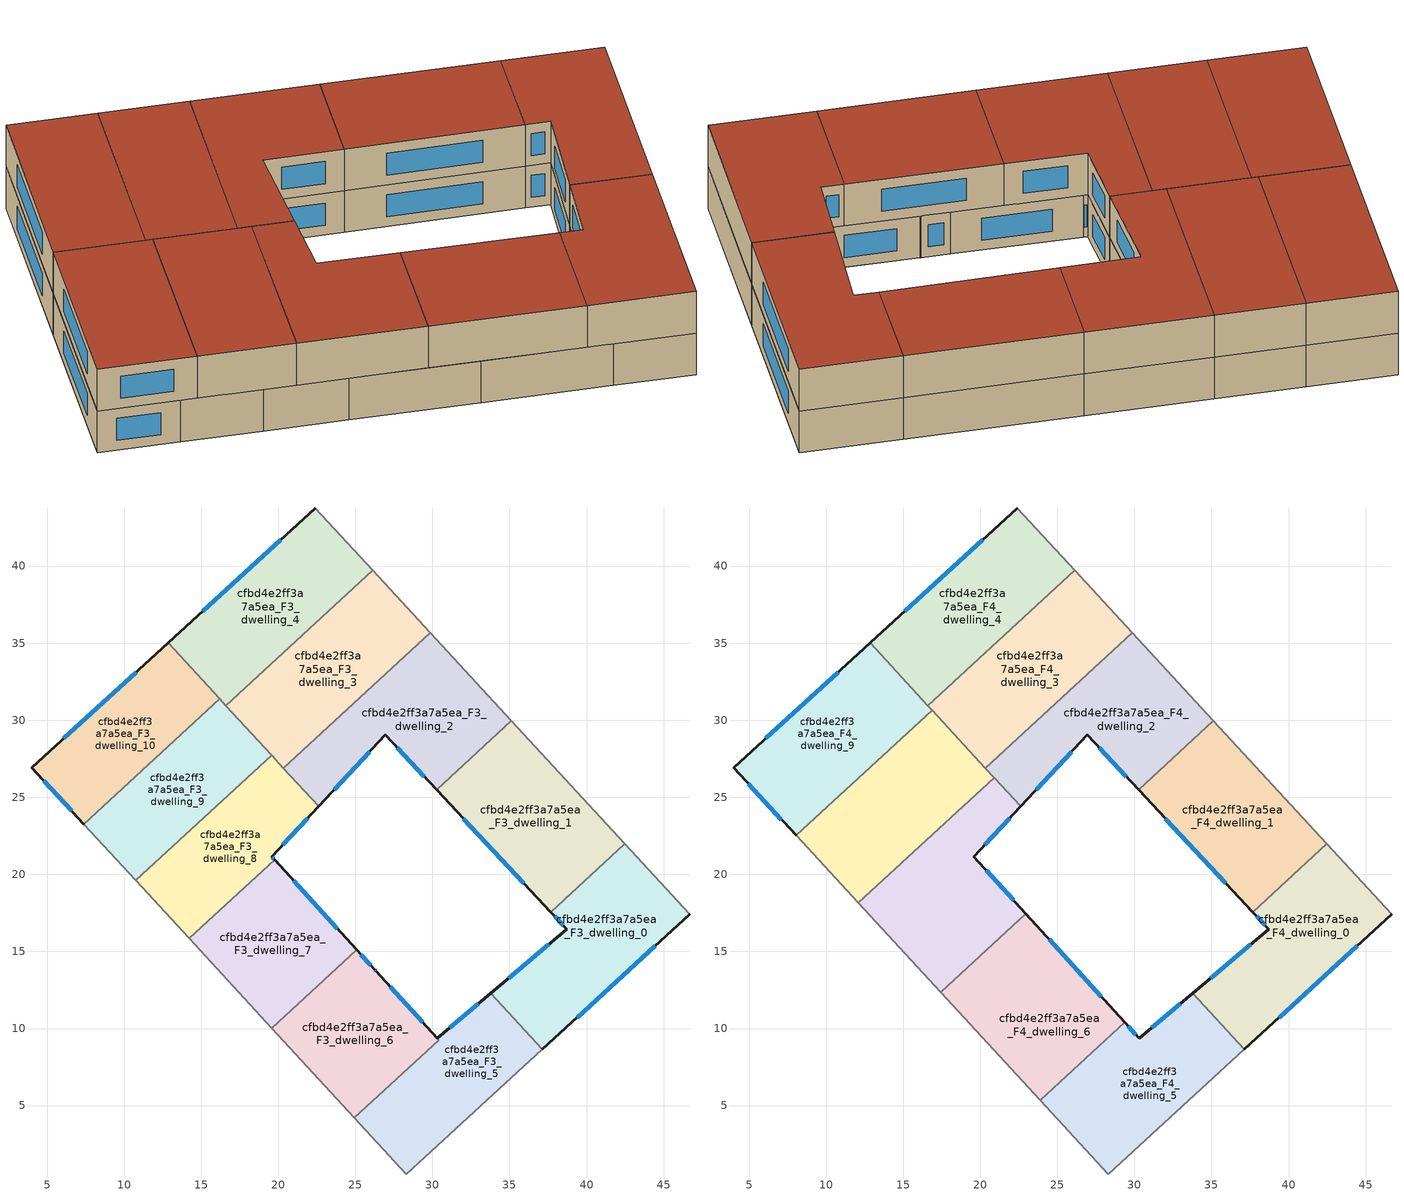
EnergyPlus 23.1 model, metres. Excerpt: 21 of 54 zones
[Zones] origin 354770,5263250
cfbd4e2ff3a7a5ea_F3_dwelling_0
 floor to cfbd4e2ff3a7a5ea_F2_dwelling_0 (EU_floor_Construction): 42.49,21.98 46.7,17.41 37.14,8.66 33.79,12.29 38.72,16.44 37.68,17.55 z9
 wall outside (EU_wall_Construction): 37.68,17.55 38.72,16.44 33.79,12.29 / 37.14,8.66 46.7,17.41 z9:12
 wall to cfbd4e2ff3a7a5ea_F3_dwelling_1 (EU_wall_Construction): 42.49,21.98 37.68,17.55 z9:12
 wall adiabatic (EU_wall_Construction): 46.7,17.41 42.49,21.98 z9:12
 wall to cfbd4e2ff3a7a5ea_F3_dwelling_5 (EU_wall_Construction): 33.79,12.29 37.14,8.66 z9:12
 window (EU_Window_Construction): 37.56,15.47 34.95,13.27 / 37.92,17.29 38.47,16.7 / 39.38,10.71 44.45,15.35 z9.7:11.3
cfbd4e2ff3a7a5ea_F3_dwelling_1
 floor to cfbd4e2ff3a7a5ea_F2_dwelling_1 (EU_floor_Construction): 35.13,29.96 42.49,21.98 37.68,17.55 30.27,25.48 z9
 wall outside (EU_wall_Construction): 30.27,25.48 37.68,17.55 z9:12
 wall to cfbd4e2ff3a7a5ea_F3_dwelling_2 (EU_wall_Construction): 35.13,29.96 30.27,25.48 z9:12
 wall adiabatic (EU_wall_Construction): 42.49,21.98 35.13,29.96 z9:12
 window (EU_Window_Construction): 32.01,23.62 35.94,19.41 z9.7:11.3
cfbd4e2ff3a7a5ea_F3_dwelling_10
 floor to cfbd4e2ff3a7a5ea_F2_dwelling_10 (EU_floor_Construction): 12.85,35.02 16.2,31.38 7.38,23.26 4.01,26.92 z9
 wall outside (EU_wall_Construction): 12.85,35.02 4.01,26.92 7.38,23.26 z9:12
 wall to cfbd4e2ff3a7a5ea_F3_dwelling_9 (EU_wall_Construction): 7.38,23.26 16.2,31.38 z9:12
 wall to cfbd4e2ff3a7a5ea_F3_dwelling_4 (EU_wall_Construction): 16.2,31.38 12.85,35.02 z9:12
 window (EU_Window_Construction): 4.8,26.06 6.59,24.12 / 10.78,33.11 6.08,28.82 z9.7:11.3
cfbd4e2ff3a7a5ea_F3_dwelling_2
 floor to cfbd4e2ff3a7a5ea_F2_dwelling_2 (EU_floor_Construction): 29.86,35.68 35.13,29.96 30.27,25.48 26.94,29.04 22.62,24.41 20.33,26.9 z9
 wall outside (EU_wall_Construction): 22.62,24.41 26.94,29.04 30.27,25.48 z9:12
 wall to cfbd4e2ff3a7a5ea_F3_dwelling_3 (EU_wall_Construction): 29.86,35.68 20.33,26.9 z9:12
 wall adiabatic (EU_wall_Construction): 35.13,29.96 29.86,35.68 z9:12
 wall to cfbd4e2ff3a7a5ea_F3_dwelling_8 (EU_wall_Construction): 20.33,26.9 22.62,24.41 z9:12
 window (EU_Window_Construction): 23.64,25.5 25.93,27.95 / 27.72,28.21 29.49,26.32 z9.7:11.3
cfbd4e2ff3a7a5ea_F3_dwelling_3
 floor to cfbd4e2ff3a7a5ea_F2_dwelling_3 (EU_floor_Construction): 26.13,39.73 29.86,35.68 20.33,26.9 16.6,30.95 z9
 wall to cfbd4e2ff3a7a5ea_F3_dwelling_4 (EU_wall_Construction): 26.13,39.73 16.6,30.95 z9:12
 wall adiabatic (EU_wall_Construction): 29.86,35.68 26.13,39.73 z9:12
 wall to cfbd4e2ff3a7a5ea_F3_dwelling_9 (EU_wall_Construction): 16.6,30.95 19.56,27.73 z9:12
 wall to cfbd4e2ff3a7a5ea_F3_dwelling_8 (EU_wall_Construction): 19.56,27.73 20.33,26.9 z9:12
cfbd4e2ff3a7a5ea_F3_dwelling_4
 floor to cfbd4e2ff3a7a5ea_F2_dwelling_4 (EU_floor_Construction): 22.41,43.76 26.13,39.73 16.6,30.95 12.85,35.02 z9
 wall outside (EU_wall_Construction): 22.41,43.76 12.85,35.02 z9:12
 wall adiabatic (EU_wall_Construction): 26.13,39.73 22.41,43.76 z9:12
 wall to cfbd4e2ff3a7a5ea_F3_dwelling_9 (EU_wall_Construction): 16.2,31.38 16.6,30.95 z9:12
 window (EU_Window_Construction): 20.17,41.71 15.1,37.07 z9.7:11.3
cfbd4e2ff3a7a5ea_F3_dwelling_5
 floor to cfbd4e2ff3a7a5ea_F2_dwelling_5 (EU_floor_Construction): 33.79,12.29 37.14,8.66 28.29,0.56 24.94,4.2 30.41,9.24 25.09,15.1 26.27,13.8 26.33,13.74 30.31,9.36 z9
 wall outside (EU_wall_Construction): 33.79,12.29 30.31,9.36 26.33,13.74 26.27,13.8 25.09,15.1 z9:12
 wall adiabatic (EU_wall_Construction): 24.94,4.2 28.29,0.56 37.14,8.66 z9:12
 wall to cfbd4e2ff3a7a5ea_F3_dwelling_6 (EU_wall_Construction): 25.08,15.1 30.41,9.24 24.94,4.2 z9:12
 window (EU_Window_Construction): 26,14.11 25.37,14.8 / 26.32,13.75 26.29,13.78 / 29.38,10.39 27.26,12.71 / 32.97,11.61 31.13,10.05 z9.7:11.3
cfbd4e2ff3a7a5ea_F3_dwelling_6
 floor to cfbd4e2ff3a7a5ea_F2_dwelling_6 (EU_floor_Construction): 25.08,15.1 30.42,9.24 24.94,4.2 19.57,10.02 z9
 wall adiabatic (EU_wall_Construction): 19.57,10.02 24.94,4.2 z9:12
 wall to cfbd4e2ff3a7a5ea_F3_dwelling_7 (EU_wall_Construction): 25.08,15.1 19.57,10.02 z9:12
cfbd4e2ff3a7a5ea_F3_dwelling_7
 floor to cfbd4e2ff3a7a5ea_F2_dwelling_7 (EU_floor_Construction): 19.76,20.95 25.09,15.1 19.57,10.02 14.21,15.84 z9
 wall outside (EU_wall_Construction): 25.09,15.1 19.76,20.95 z9:12
 wall to cfbd4e2ff3a7a5ea_F3_dwelling_8 (EU_wall_Construction): 19.76,20.95 14.21,15.84 z9:12
 wall adiabatic (EU_wall_Construction): 14.21,15.84 19.57,10.02 z9:12
 window (EU_Window_Construction): 23.84,16.48 21.01,19.58 z9.7:11.3
cfbd4e2ff3a7a5ea_F3_dwelling_8
 floor to cfbd4e2ff3a7a5ea_F2_dwelling_8 (EU_floor_Construction): 19.56,27.74 22.62,24.41 19.58,21.15 19.76,20.95 14.21,15.84 10.74,19.61 z9
 wall outside (EU_wall_Construction): 19.76,20.95 19.58,21.15 22.62,24.41 z9:12
 wall adiabatic (EU_wall_Construction): 10.74,19.61 14.21,15.84 z9:12
 wall to cfbd4e2ff3a7a5ea_F3_dwelling_9 (EU_wall_Construction): 19.56,27.74 10.74,19.61 z9:12
 window (EU_Window_Construction): 20.3,21.92 21.91,23.65 / 19.72,21 19.62,21.1 z9.7:11.3
cfbd4e2ff3a7a5ea_F3_dwelling_9
 floor to cfbd4e2ff3a7a5ea_F2_dwelling_9 (EU_floor_Construction): 16.2,31.38 19.56,27.74 10.74,19.61 7.38,23.26 z9
 wall adiabatic (EU_wall_Construction): 7.38,23.26 10.74,19.61 z9:12
cfbd4e2ff3a7a5ea_F4_dwelling_0
 floor to cfbd4e2ff3a7a5ea_F3_dwelling_0 (EU_floor_Construction): 42.49,21.98 46.7,17.41 37.14,8.66 33.79,12.29 38.72,16.44 37.68,17.55 z12
 wall outside (EU_wall_Construction): 37.68,17.55 38.72,16.44 33.79,12.29 / 37.14,8.66 46.7,17.41 z12:15
 wall to cfbd4e2ff3a7a5ea_F4_dwelling_1 (EU_wall_Construction): 42.49,21.98 37.68,17.55 z12:15
 wall adiabatic (EU_wall_Construction): 46.7,17.41 42.49,21.98 z12:15
 wall to cfbd4e2ff3a7a5ea_F4_dwelling_5 (EU_wall_Construction): 33.79,12.29 37.14,8.66 z12:15
 window (EU_Window_Construction): 37.56,15.47 34.95,13.27 / 37.92,17.29 38.47,16.7 / 39.38,10.71 44.45,15.35 z12.7:14.3
 roof outside (EU_roof_Construction): 46.7,17.41 42.49,21.98 37.68,17.55 38.72,16.44 33.79,12.29 37.14,8.66 z15
cfbd4e2ff3a7a5ea_F4_dwelling_1
 floor to cfbd4e2ff3a7a5ea_F3_dwelling_1 (EU_floor_Construction): 35.13,29.96 42.49,21.98 37.68,17.55 30.27,25.48 z12
 wall outside (EU_wall_Construction): 30.27,25.48 37.68,17.55 z12:15
 wall to cfbd4e2ff3a7a5ea_F4_dwelling_2 (EU_wall_Construction): 35.13,29.96 30.27,25.48 z12:15
 wall adiabatic (EU_wall_Construction): 42.49,21.98 35.13,29.96 z12:15
 window (EU_Window_Construction): 32.01,23.62 35.94,19.41 z12.7:14.3
 roof outside (EU_roof_Construction): 42.49,21.98 35.13,29.96 30.27,25.48 37.68,17.55 z15
cfbd4e2ff3a7a5ea_F4_dwelling_2
 floor to cfbd4e2ff3a7a5ea_F3_dwelling_2 (EU_floor_Construction): 29.86,35.68 35.13,29.96 30.27,25.48 26.94,29.04 22.62,24.41 20.33,26.9 z12
 wall outside (EU_wall_Construction): 22.62,24.41 26.94,29.04 30.27,25.48 z12:15
 wall to cfbd4e2ff3a7a5ea_F4_dwelling_3 (EU_wall_Construction): 29.86,35.68 20.33,26.9 z12:15
 wall adiabatic (EU_wall_Construction): 35.13,29.96 29.86,35.68 z12:15
 wall to cfbd4e2ff3a7a5ea_F4_dwelling_7 (EU_wall_Construction): 20.91,26.28 22.62,24.41 z12:15
 wall to cfbd4e2ff3a7a5ea_F4_dwelling_8 (EU_wall_Construction): 20.33,26.9 20.91,26.28 z12:15
 window (EU_Window_Construction): 23.64,25.5 25.93,27.95 / 27.72,28.21 29.49,26.32 z12.7:14.3
 roof outside (EU_roof_Construction): 30.27,25.48 35.13,29.96 29.86,35.68 20.33,26.9 22.62,24.41 26.94,29.04 z15
cfbd4e2ff3a7a5ea_F4_dwelling_3
 floor to cfbd4e2ff3a7a5ea_F3_dwelling_3 (EU_floor_Construction): 26.13,39.73 29.86,35.68 20.33,26.9 16.6,30.95 z12
 wall to cfbd4e2ff3a7a5ea_F4_dwelling_4 (EU_wall_Construction): 26.13,39.73 16.6,30.95 z12:15
 wall adiabatic (EU_wall_Construction): 29.86,35.68 26.13,39.73 z12:15
 wall to cfbd4e2ff3a7a5ea_F4_dwelling_8 (EU_wall_Construction): 16.87,30.65 20.33,26.9 z12:15
 wall to cfbd4e2ff3a7a5ea_F4_dwelling_9 (EU_wall_Construction): 16.6,30.95 16.87,30.65 z12:15
 roof outside (EU_roof_Construction): 29.86,35.68 26.13,39.73 16.6,30.95 20.33,26.9 z15
cfbd4e2ff3a7a5ea_F4_dwelling_4
 floor to cfbd4e2ff3a7a5ea_F3_dwelling_4 (EU_floor_Construction): 22.41,43.76 26.13,39.73 16.6,30.95 12.85,35.02 z12
 wall outside (EU_wall_Construction): 22.41,43.76 12.85,35.02 z12:15
 wall adiabatic (EU_wall_Construction): 26.13,39.73 22.41,43.76 z12:15
 wall to cfbd4e2ff3a7a5ea_F4_dwelling_9 (EU_wall_Construction): 12.85,35.02 16.6,30.95 z12:15
 window (EU_Window_Construction): 20.17,41.71 15.1,37.07 z12.7:14.3
 roof outside (EU_roof_Construction): 26.13,39.73 22.41,43.76 12.85,35.02 16.6,30.95 z15
cfbd4e2ff3a7a5ea_F4_dwelling_5
 floor to cfbd4e2ff3a7a5ea_F3_dwelling_5 (EU_floor_Construction): 33.79,12.29 37.14,8.66 28.29,0.56 24.94,4.2 30.41,9.24 29.37,10.4 30.31,9.36 z12
 floor to cfbd4e2ff3a7a5ea_F3_dwelling_6 (EU_floor_Construction): 29.37,10.39 30.4,9.25 30.41,9.24 24.94,4.2 23.89,5.34 z12
 wall outside (EU_wall_Construction): 33.79,12.29 30.31,9.36 29.37,10.4 z12:15
 wall adiabatic (EU_wall_Construction): 23.89,5.34 28.29,0.56 37.14,8.66 z12:15
 wall to cfbd4e2ff3a7a5ea_F4_dwelling_6 (EU_wall_Construction): 29.37,10.4 23.89,5.34 z12:15
 window (EU_Window_Construction): 30.09,9.61 29.59,10.15 / 32.97,11.61 31.13,10.05 z12.7:14.3
 roof outside (EU_roof_Construction): 37.14,8.66 33.79,12.29 30.31,9.36 29.37,10.4 23.89,5.34 28.29,0.56 z15
cfbd4e2ff3a7a5ea_F4_dwelling_6
 floor outside (EU_floor_Construction): 26.29,13.78 26.33,13.74 29.06,10.74 25.08,15.1 22.95,17.45 z12
 floor to cfbd4e2ff3a7a5ea_F3_dwelling_6 (EU_floor_Construction): 25.08,15.1 29.37,10.39 23.89,5.34 19.57,10.02 z12
 floor to cfbd4e2ff3a7a5ea_F3_dwelling_7 (EU_floor_Construction): 22.95,17.45 25.08,15.1 19.57,10.02 17.43,12.36 z12
 wall outside (EU_wall_Construction): 29.37,10.4 22.95,17.45 z12:15
 wall to cfbd4e2ff3a7a5ea_F4_dwelling_7 (EU_wall_Construction): 22.95,17.45 17.43,12.36 z12:15
 wall adiabatic (EU_wall_Construction): 17.43,12.36 23.89,5.34 z12:15
 window (EU_Window_Construction): 27.86,12.05 24.46,15.79 z12.7:14.3
 roof outside (EU_roof_Construction): 29.37,10.4 22.95,17.45 17.43,12.36 23.89,5.34 z15
cfbd4e2ff3a7a5ea_F4_dwelling_7
 floor to cfbd4e2ff3a7a5ea_F3_dwelling_7 (EU_floor_Construction): 19.76,20.95 22.95,17.45 17.43,12.36 14.21,15.84 z12
 floor to cfbd4e2ff3a7a5ea_F3_dwelling_8 (EU_floor_Construction): 20.91,26.28 22.62,24.41 19.58,21.15 19.76,20.95 14.21,15.84 12.09,18.15 z12
 wall outside (EU_wall_Construction): 22.95,17.45 19.58,21.15 22.62,24.41 z12:15
 wall adiabatic (EU_wall_Construction): 12.09,18.15 17.43,12.36 z12:15
 wall to cfbd4e2ff3a7a5ea_F4_dwelling_8 (EU_wall_Construction): 20.91,26.28 12.09,18.15 z12:15
 window (EU_Window_Construction): 20.3,21.92 21.91,23.65 / 22.16,18.32 20.37,20.28 z12.7:14.3
 roof outside (EU_roof_Construction): 22.95,17.45 19.58,21.15 22.62,24.41 20.91,26.28 12.09,18.15 17.43,12.36 z15
cfbd4e2ff3a7a5ea_F4_dwelling_8
 floor to cfbd4e2ff3a7a5ea_F3_dwelling_8 (EU_floor_Construction): 19.56,27.73 20.91,26.28 12.09,18.15 10.74,19.61 z12
 floor to cfbd4e2ff3a7a5ea_F3_dwelling_9 (EU_floor_Construction): 16.87,30.65 19.56,27.73 10.74,19.61 8.05,22.53 z12
 wall to cfbd4e2ff3a7a5ea_F4_dwelling_9 (EU_wall_Construction): 16.87,30.65 8.05,22.53 z12:15
 wall adiabatic (EU_wall_Construction): 8.05,22.53 12.09,18.15 z12:15
 roof outside (EU_roof_Construction): 20.91,26.28 16.87,30.65 8.05,22.53 12.09,18.15 z15
cfbd4e2ff3a7a5ea_F4_dwelling_9
 floor to cfbd4e2ff3a7a5ea_F3_dwelling_10 (EU_floor_Construction): 12.85,35.02 16.2,31.38 7.38,23.26 4.01,26.92 z12
 floor to cfbd4e2ff3a7a5ea_F3_dwelling_9 (EU_floor_Construction): 16.2,31.38 16.87,30.65 8.05,22.53 7.38,23.26 z12
 wall outside (EU_wall_Construction): 12.85,35.02 4.01,26.92 8.05,22.53 z12:15
 window (EU_Window_Construction): 4.96,25.89 7.1,23.56 / 10.78,33.11 6.08,28.82 z12.7:14.3
 roof outside (EU_roof_Construction): 16.87,30.65 12.85,35.02 4.01,26.92 8.05,22.53 z15
[Building]
EU S2 Campaign: North Axis=0; Terrain=City; Solar Distribution=FullExterior
[Site:Location]
Budapest.Ferenc.Liszt.Intl.AP: Latitude=47.437; Longitude=19.256; Time Zone=1; Elevation=185
[SizingPeriod:WeatherFileDays]
AnnualSizingPeriod: Begin Month=1; Begin Day of Month=1; End Month=12; End Day of Month=31; Day of Week for Start Day=Monday; Use Weather File Daylight Saving Period=No; Use Weather File Rain and Snow Indicators=No
[MATERIAL]
EU_InternalMass_Material: Roughness=MediumRough; Thickness=0.1; Conductivity=1; Density=1800; Specific Heat=900; Thermal Absorptance=0.9; Solar Absorptance=0.7; Visible Absorptance=0.7
[MATERIAL:NOMASS] Roughness=MediumRough; Thermal Absorptance=0.9; Solar Absorptance=0.7; Visible Absorptance=0.7
Name | Thermal Resistance
EU_wall_NoMass | 0.832559
EU_roof_NoMass | 1.39638
EU_floor_NoMass | 0.872794
[WINDOWMATERIAL:SIMPLEGLAZINGSYSTEM]
EU_Window_SimpleGlazing: UFactor=2.79869; Solar Heat Gain Coefficient=0.75; Visible Transmittance=0.75
[CONSTRUCTION]
EU_wall_Construction: EU_wall_NoMass
EU_roof_Construction: EU_roof_NoMass
EU_floor_Construction: EU_floor_NoMass
EU_Window_Construction: EU_Window_SimpleGlazing
EU_InternalMass_Construction: EU_InternalMass_Material
[ZONE] Type=1; Multiplier=1; Ceiling Height=autocalculate; Floor Area=autocalculate; Part of Total Floor Area=Yes
Name | Volume
cfbd4e2ff3a7a5ea_F3_dwelling_0; cfbd4e2ff3a7a5ea_F4_dwelling_0 | 214.135
cfbd4e2ff3a7a5ea_F3_dwelling_1; cfbd4e2ff3a7a5ea_F4_dwelling_1; cfbd4e2ff3a7a5ea_F3_dwelling_3; cfbd4e2ff3a7a5ea_F4_dwelling_3 | 214.142
cfbd4e2ff3a7a5ea_F3_dwelling_10 | 178.444
cfbd4e2ff3a7a5ea_F3_dwelling_2; cfbd4e2ff3a7a5ea_F4_dwelling_2 | 214.136
cfbd4e2ff3a7a5ea_F3_dwelling_4; cfbd4e2ff3a7a5ea_F4_dwelling_4 | 214.144
cfbd4e2ff3a7a5ea_F3_dwelling_5 | 179.399
cfbd4e2ff3a7a5ea_F4_dwelling_5 | 214.131
cfbd4e2ff3a7a5ea_F3_dwelling_6 | 177.464
cfbd4e2ff3a7a5ea_F4_dwelling_6 | 214.158
cfbd4e2ff3a7a5ea_F3_dwelling_7 | 178.454
cfbd4e2ff3a7a5ea_F4_dwelling_7 | 214.155
cfbd4e2ff3a7a5ea_F3_dwelling_8 | 178.459
cfbd4e2ff3a7a5ea_F4_dwelling_8 | 214.119
cfbd4e2ff3a7a5ea_F3_dwelling_9 | 178.467
cfbd4e2ff3a7a5ea_F4_dwelling_9 | 214.146
[INTERNALMASS] Construction=EU_InternalMass_Construction
Name | Zone or ZoneList | Surface Area
cfbd4e2ff3a7a5ea_F3_dwelling_0_EU_InternalMass | cfbd4e2ff3a7a5ea_F3_dwelling_0 | 71.3784
cfbd4e2ff3a7a5ea_F3_dwelling_1_EU_InternalMass | cfbd4e2ff3a7a5ea_F3_dwelling_1 | 71.3807
cfbd4e2ff3a7a5ea_F3_dwelling_2_EU_InternalMass | cfbd4e2ff3a7a5ea_F3_dwelling_2 | 71.3787
cfbd4e2ff3a7a5ea_F3_dwelling_3_EU_InternalMass | cfbd4e2ff3a7a5ea_F3_dwelling_3 | 71.3806
cfbd4e2ff3a7a5ea_F3_dwelling_4_EU_InternalMass | cfbd4e2ff3a7a5ea_F3_dwelling_4 | 71.3813
cfbd4e2ff3a7a5ea_F3_dwelling_5_EU_InternalMass | cfbd4e2ff3a7a5ea_F3_dwelling_5 | 59.8191
cfbd4e2ff3a7a5ea_F3_dwelling_6_EU_InternalMass | cfbd4e2ff3a7a5ea_F3_dwelling_6 | 59.1544
cfbd4e2ff3a7a5ea_F3_dwelling_7_EU_InternalMass | cfbd4e2ff3a7a5ea_F3_dwelling_7 | 59.4846
cfbd4e2ff3a7a5ea_F3_dwelling_8_EU_InternalMass | cfbd4e2ff3a7a5ea_F3_dwelling_8 | 59.4862
cfbd4e2ff3a7a5ea_F3_dwelling_9_EU_InternalMass | cfbd4e2ff3a7a5ea_F3_dwelling_9 | 59.4891
cfbd4e2ff3a7a5ea_F3_dwelling_10_EU_InternalMass | cfbd4e2ff3a7a5ea_F3_dwelling_10 | 59.4811
cfbd4e2ff3a7a5ea_F4_dwelling_0_EU_InternalMass | cfbd4e2ff3a7a5ea_F4_dwelling_0 | 71.3784
cfbd4e2ff3a7a5ea_F4_dwelling_1_EU_InternalMass | cfbd4e2ff3a7a5ea_F4_dwelling_1 | 71.3807
cfbd4e2ff3a7a5ea_F4_dwelling_2_EU_InternalMass | cfbd4e2ff3a7a5ea_F4_dwelling_2 | 71.3787
cfbd4e2ff3a7a5ea_F4_dwelling_3_EU_InternalMass | cfbd4e2ff3a7a5ea_F4_dwelling_3 | 71.3806
cfbd4e2ff3a7a5ea_F4_dwelling_4_EU_InternalMass | cfbd4e2ff3a7a5ea_F4_dwelling_4 | 71.3813
cfbd4e2ff3a7a5ea_F4_dwelling_5_EU_InternalMass | cfbd4e2ff3a7a5ea_F4_dwelling_5 | 71.3771
cfbd4e2ff3a7a5ea_F4_dwelling_6_EU_InternalMass | cfbd4e2ff3a7a5ea_F4_dwelling_6 | 71.3859
cfbd4e2ff3a7a5ea_F4_dwelling_7_EU_InternalMass | cfbd4e2ff3a7a5ea_F4_dwelling_7 | 71.3852
cfbd4e2ff3a7a5ea_F4_dwelling_8_EU_InternalMass | cfbd4e2ff3a7a5ea_F4_dwelling_8 | 71.3729
cfbd4e2ff3a7a5ea_F4_dwelling_9_EU_InternalMass | cfbd4e2ff3a7a5ea_F4_dwelling_9 | 71.382
[OTHEREQUIPMENT] Fuel Type=Electricity; Design Level Calculation Method=Watts/Area; Power per Zone Floor Area=1; Fraction Latent=0; Fraction Radiant=0; Fraction Lost=0; Carbon Dioxide Generation Rate=0; EndUse Subcategory=EU_Step8_InternalGains
Name | Zone or ZoneList or Space or SpaceList | Schedule
EU_Step8_InternalGain_cfbd4e2ff3a7a5ea_F3_dwelling_0_f000 | cfbd4e2ff3a7a5ea_F3_dwelling_0 | EU_Step8_GainSchedule_cfbd4e2ff3a7a5ea_F3_dwelling_0_f000
EU_Step8_InternalGain_cfbd4e2ff3a7a5ea_F3_dwelling_1_f000 | cfbd4e2ff3a7a5ea_F3_dwelling_1 | EU_Step8_GainSchedule_cfbd4e2ff3a7a5ea_F3_dwelling_1_f000
EU_Step8_InternalGain_cfbd4e2ff3a7a5ea_F3_dwelling_2_f000 | cfbd4e2ff3a7a5ea_F3_dwelling_2 | EU_Step8_GainSchedule_cfbd4e2ff3a7a5ea_F3_dwelling_2_f000
EU_Step8_InternalGain_cfbd4e2ff3a7a5ea_F3_dwelling_3_f000 | cfbd4e2ff3a7a5ea_F3_dwelling_3 | EU_Step8_GainSchedule_cfbd4e2ff3a7a5ea_F3_dwelling_3_f000
EU_Step8_InternalGain_cfbd4e2ff3a7a5ea_F3_dwelling_4_f000 | cfbd4e2ff3a7a5ea_F3_dwelling_4 | EU_Step8_GainSchedule_cfbd4e2ff3a7a5ea_F3_dwelling_4_f000
EU_Step8_InternalGain_cfbd4e2ff3a7a5ea_F3_dwelling_5_f000 | cfbd4e2ff3a7a5ea_F3_dwelling_5 | EU_Step8_GainSchedule_cfbd4e2ff3a7a5ea_F3_dwelling_5_f000
EU_Step8_InternalGain_cfbd4e2ff3a7a5ea_F3_dwelling_6_f000 | cfbd4e2ff3a7a5ea_F3_dwelling_6 | EU_Step8_GainSchedule_cfbd4e2ff3a7a5ea_F3_dwelling_6_f000
EU_Step8_InternalGain_cfbd4e2ff3a7a5ea_F3_dwelling_7_f000 | cfbd4e2ff3a7a5ea_F3_dwelling_7 | EU_Step8_GainSchedule_cfbd4e2ff3a7a5ea_F3_dwelling_7_f000
EU_Step8_InternalGain_cfbd4e2ff3a7a5ea_F3_dwelling_8_f000 | cfbd4e2ff3a7a5ea_F3_dwelling_8 | EU_Step8_GainSchedule_cfbd4e2ff3a7a5ea_F3_dwelling_8_f000
EU_Step8_InternalGain_cfbd4e2ff3a7a5ea_F3_dwelling_9_f000 | cfbd4e2ff3a7a5ea_F3_dwelling_9 | EU_Step8_GainSchedule_cfbd4e2ff3a7a5ea_F3_dwelling_9_f000
EU_Step8_InternalGain_cfbd4e2ff3a7a5ea_F3_dwelling_10_f000 | cfbd4e2ff3a7a5ea_F3_dwelling_10 | EU_Step8_GainSchedule_cfbd4e2ff3a7a5ea_F3_dwelling_10_f000
EU_Step8_InternalGain_cfbd4e2ff3a7a5ea_F4_dwelling_0_f000 | cfbd4e2ff3a7a5ea_F4_dwelling_0 | EU_Step8_GainSchedule_cfbd4e2ff3a7a5ea_F4_dwelling_0_f000
EU_Step8_InternalGain_cfbd4e2ff3a7a5ea_F4_dwelling_1_f000 | cfbd4e2ff3a7a5ea_F4_dwelling_1 | EU_Step8_GainSchedule_cfbd4e2ff3a7a5ea_F4_dwelling_1_f000
EU_Step8_InternalGain_cfbd4e2ff3a7a5ea_F4_dwelling_2_f000 | cfbd4e2ff3a7a5ea_F4_dwelling_2 | EU_Step8_GainSchedule_cfbd4e2ff3a7a5ea_F4_dwelling_2_f000
EU_Step8_InternalGain_cfbd4e2ff3a7a5ea_F4_dwelling_3_f000 | cfbd4e2ff3a7a5ea_F4_dwelling_3 | EU_Step8_GainSchedule_cfbd4e2ff3a7a5ea_F4_dwelling_3_f000
EU_Step8_InternalGain_cfbd4e2ff3a7a5ea_F4_dwelling_4_f000 | cfbd4e2ff3a7a5ea_F4_dwelling_4 | EU_Step8_GainSchedule_cfbd4e2ff3a7a5ea_F4_dwelling_4_f000
EU_Step8_InternalGain_cfbd4e2ff3a7a5ea_F4_dwelling_5_f000 | cfbd4e2ff3a7a5ea_F4_dwelling_5 | EU_Step8_GainSchedule_cfbd4e2ff3a7a5ea_F4_dwelling_5_f000
EU_Step8_InternalGain_cfbd4e2ff3a7a5ea_F4_dwelling_6_f000 | cfbd4e2ff3a7a5ea_F4_dwelling_6 | EU_Step8_GainSchedule_cfbd4e2ff3a7a5ea_F4_dwelling_6_f000
EU_Step8_InternalGain_cfbd4e2ff3a7a5ea_F4_dwelling_7_f000 | cfbd4e2ff3a7a5ea_F4_dwelling_7 | EU_Step8_GainSchedule_cfbd4e2ff3a7a5ea_F4_dwelling_7_f000
EU_Step8_InternalGain_cfbd4e2ff3a7a5ea_F4_dwelling_8_f000 | cfbd4e2ff3a7a5ea_F4_dwelling_8 | EU_Step8_GainSchedule_cfbd4e2ff3a7a5ea_F4_dwelling_8_f000
EU_Step8_InternalGain_cfbd4e2ff3a7a5ea_F4_dwelling_9_f000 | cfbd4e2ff3a7a5ea_F4_dwelling_9 | EU_Step8_GainSchedule_cfbd4e2ff3a7a5ea_F4_dwelling_9_f000
[ZONEVENTILATION:DESIGNFLOWRATE] Schedule=EU_AlwaysOn; Design Flow Rate Calculation Method=AirChanges/Hour; Air Changes per Hour=0.475469; Ventilation Type=Natural; Fan Pressure Rise=0; Fan Total Efficiency=1; Constant Term Coefficient=1; Temperature Term Coefficient=0; Velocity Term Coefficient=0; Velocity Squared Term Coefficient=0; Minimum Indoor Temperature=-100; Maximum Indoor Temperature=100; Delta Temperature=-100; Minimum Outdoor Temperature=-100; Maximum Outdoor Temperature=100; Maximum Wind Speed=40
Name | Zone or ZoneList or Space or SpaceList
EU_ConstantAir_cfbd4e2ff3a7a5ea_F3_dwelling_0 | cfbd4e2ff3a7a5ea_F3_dwelling_0
EU_ConstantAir_cfbd4e2ff3a7a5ea_F3_dwelling_1 | cfbd4e2ff3a7a5ea_F3_dwelling_1
EU_ConstantAir_cfbd4e2ff3a7a5ea_F3_dwelling_2 | cfbd4e2ff3a7a5ea_F3_dwelling_2
EU_ConstantAir_cfbd4e2ff3a7a5ea_F3_dwelling_3 | cfbd4e2ff3a7a5ea_F3_dwelling_3
EU_ConstantAir_cfbd4e2ff3a7a5ea_F3_dwelling_4 | cfbd4e2ff3a7a5ea_F3_dwelling_4
EU_ConstantAir_cfbd4e2ff3a7a5ea_F3_dwelling_5 | cfbd4e2ff3a7a5ea_F3_dwelling_5
EU_ConstantAir_cfbd4e2ff3a7a5ea_F3_dwelling_6 | cfbd4e2ff3a7a5ea_F3_dwelling_6
EU_ConstantAir_cfbd4e2ff3a7a5ea_F3_dwelling_7 | cfbd4e2ff3a7a5ea_F3_dwelling_7
EU_ConstantAir_cfbd4e2ff3a7a5ea_F3_dwelling_8 | cfbd4e2ff3a7a5ea_F3_dwelling_8
EU_ConstantAir_cfbd4e2ff3a7a5ea_F3_dwelling_9 | cfbd4e2ff3a7a5ea_F3_dwelling_9
EU_ConstantAir_cfbd4e2ff3a7a5ea_F3_dwelling_10 | cfbd4e2ff3a7a5ea_F3_dwelling_10
EU_ConstantAir_cfbd4e2ff3a7a5ea_F4_dwelling_0 | cfbd4e2ff3a7a5ea_F4_dwelling_0
EU_ConstantAir_cfbd4e2ff3a7a5ea_F4_dwelling_1 | cfbd4e2ff3a7a5ea_F4_dwelling_1
EU_ConstantAir_cfbd4e2ff3a7a5ea_F4_dwelling_2 | cfbd4e2ff3a7a5ea_F4_dwelling_2
EU_ConstantAir_cfbd4e2ff3a7a5ea_F4_dwelling_3 | cfbd4e2ff3a7a5ea_F4_dwelling_3
EU_ConstantAir_cfbd4e2ff3a7a5ea_F4_dwelling_4 | cfbd4e2ff3a7a5ea_F4_dwelling_4
EU_ConstantAir_cfbd4e2ff3a7a5ea_F4_dwelling_5 | cfbd4e2ff3a7a5ea_F4_dwelling_5
EU_ConstantAir_cfbd4e2ff3a7a5ea_F4_dwelling_6 | cfbd4e2ff3a7a5ea_F4_dwelling_6
EU_ConstantAir_cfbd4e2ff3a7a5ea_F4_dwelling_7 | cfbd4e2ff3a7a5ea_F4_dwelling_7
EU_ConstantAir_cfbd4e2ff3a7a5ea_F4_dwelling_8 | cfbd4e2ff3a7a5ea_F4_dwelling_8
EU_ConstantAir_cfbd4e2ff3a7a5ea_F4_dwelling_9 | cfbd4e2ff3a7a5ea_F4_dwelling_9
[HVACTEMPLATE:THERMOSTAT] Constant Heating Setpoint=20; Constant Cooling Setpoint=50
EU_HeatOnly_cfbd4e2ff3a7a5ea_F0_dwelling_0; EU_HeatOnly_cfbd4e2ff3a7a5ea_F0_dwelling_1; EU_HeatOnly_cfbd4e2ff3a7a5ea_F0_dwelling_2; EU_HeatOnly_cfbd4e2ff3a7a5ea_F0_dwelling_3; EU_HeatOnly_cfbd4e2ff3a7a5ea_F0_dwelling_4; EU_HeatOnly_cfbd4e2ff3a7a5ea_F0_dwelling_5; EU_HeatOnly_cfbd4e2ff3a7a5ea_F0_dwelling_6; EU_HeatOnly_cfbd4e2ff3a7a5ea_F0_dwelling_7; EU_HeatOnly_cfbd4e2ff3a7a5ea_F0_dwelling_8; EU_HeatOnly_cfbd4e2ff3a7a5ea_F0_dwelling_9; EU_HeatOnly_cfbd4e2ff3a7a5ea_F0_dwelling_10; EU_HeatOnly_cfbd4e2ff3a7a5ea_F1_dwelling_0; EU_HeatOnly_cfbd4e2ff3a7a5ea_F1_dwelling_1; EU_HeatOnly_cfbd4e2ff3a7a5ea_F1_dwelling_2; EU_HeatOnly_cfbd4e2ff3a7a5ea_F1_dwelling_3; EU_HeatOnly_cfbd4e2ff3a7a5ea_F1_dwelling_4; EU_HeatOnly_cfbd4e2ff3a7a5ea_F1_dwelling_5; EU_HeatOnly_cfbd4e2ff3a7a5ea_F1_dwelling_6; EU_HeatOnly_cfbd4e2ff3a7a5ea_F1_dwelling_7; EU_HeatOnly_cfbd4e2ff3a7a5ea_F1_dwelling_8; EU_HeatOnly_cfbd4e2ff3a7a5ea_F1_dwelling_9; EU_HeatOnly_cfbd4e2ff3a7a5ea_F1_dwelling_10; EU_HeatOnly_cfbd4e2ff3a7a5ea_F2_dwelling_0; EU_HeatOnly_cfbd4e2ff3a7a5ea_F2_dwelling_1; EU_HeatOnly_cfbd4e2ff3a7a5ea_F2_dwelling_2; EU_HeatOnly_cfbd4e2ff3a7a5ea_F2_dwelling_3; EU_HeatOnly_cfbd4e2ff3a7a5ea_F2_dwelling_4; EU_HeatOnly_cfbd4e2ff3a7a5ea_F2_dwelling_5; EU_HeatOnly_cfbd4e2ff3a7a5ea_F2_dwelling_6; EU_HeatOnly_cfbd4e2ff3a7a5ea_F2_dwelling_7; EU_HeatOnly_cfbd4e2ff3a7a5ea_F2_dwelling_8; EU_HeatOnly_cfbd4e2ff3a7a5ea_F2_dwelling_9; EU_HeatOnly_cfbd4e2ff3a7a5ea_F2_dwelling_10; EU_HeatOnly_cfbd4e2ff3a7a5ea_F3_dwelling_0; EU_HeatOnly_cfbd4e2ff3a7a5ea_F3_dwelling_1; EU_HeatOnly_cfbd4e2ff3a7a5ea_F3_dwelling_2; EU_HeatOnly_cfbd4e2ff3a7a5ea_F3_dwelling_3; EU_HeatOnly_cfbd4e2ff3a7a5ea_F3_dwelling_4; EU_HeatOnly_cfbd4e2ff3a7a5ea_F3_dwelling_5; EU_HeatOnly_cfbd4e2ff3a7a5ea_F3_dwelling_6; EU_HeatOnly_cfbd4e2ff3a7a5ea_F3_dwelling_7; EU_HeatOnly_cfbd4e2ff3a7a5ea_F3_dwelling_8; EU_HeatOnly_cfbd4e2ff3a7a5ea_F3_dwelling_9; EU_HeatOnly_cfbd4e2ff3a7a5ea_F3_dwelling_10; EU_HeatOnly_cfbd4e2ff3a7a5ea_F4_dwelling_0; EU_HeatOnly_cfbd4e2ff3a7a5ea_F4_dwelling_1; EU_HeatOnly_cfbd4e2ff3a7a5ea_F4_dwelling_2; EU_HeatOnly_cfbd4e2ff3a7a5ea_F4_dwelling_3; EU_HeatOnly_cfbd4e2ff3a7a5ea_F4_dwelling_4; EU_HeatOnly_cfbd4e2ff3a7a5ea_F4_dwelling_5; EU_HeatOnly_cfbd4e2ff3a7a5ea_F4_dwelling_6; EU_HeatOnly_cfbd4e2ff3a7a5ea_F4_dwelling_7; EU_HeatOnly_cfbd4e2ff3a7a5ea_F4_dwelling_8; EU_HeatOnly_cfbd4e2ff3a7a5ea_F4_dwelling_9
[HVACTEMPLATE:ZONE:IDEALLOADSAIRSYSTEM] System Availability Schedule=EU_AlwaysOn; Maximum Heating Supply Air Temperature=50; Minimum Cooling Supply Air Temperature=13; Maximum Heating Supply Air Humidity Ratio=0.0156; Minimum Cooling Supply Air Humidity Ratio=0.0077; Heating Limit=NoLimit; Cooling Limit=NoLimit; Heating Availability Schedule=EU_AlwaysOn; Cooling Availability Schedule=EU_CoolingOff; Dehumidification Control Type=ConstantSensibleHeatRatio; Cooling Sensible Heat Ratio=0.7; Dehumidification Setpoint=60; Humidification Control Type=None; Humidification Setpoint=30; Outdoor Air Method=None; Outdoor Air Flow Rate per Person=0.00944; Outdoor Air Flow Rate per Zone Floor Area=0; Outdoor Air Flow Rate per Zone=0; Demand Controlled Ventilation Type=None; Outdoor Air Economizer Type=NoEconomizer; Heat Recovery Type=None; Sensible Heat Recovery Effectiveness=0.7; Latent Heat Recovery Effectiveness=0.65
Name | Template Thermostat
cfbd4e2ff3a7a5ea_F3_dwelling_0 | EU_HeatOnly_cfbd4e2ff3a7a5ea_F3_dwelling_0
cfbd4e2ff3a7a5ea_F3_dwelling_1 | EU_HeatOnly_cfbd4e2ff3a7a5ea_F3_dwelling_1
cfbd4e2ff3a7a5ea_F3_dwelling_2 | EU_HeatOnly_cfbd4e2ff3a7a5ea_F3_dwelling_2
cfbd4e2ff3a7a5ea_F3_dwelling_3 | EU_HeatOnly_cfbd4e2ff3a7a5ea_F3_dwelling_3
cfbd4e2ff3a7a5ea_F3_dwelling_4 | EU_HeatOnly_cfbd4e2ff3a7a5ea_F3_dwelling_4
cfbd4e2ff3a7a5ea_F3_dwelling_5 | EU_HeatOnly_cfbd4e2ff3a7a5ea_F3_dwelling_5
cfbd4e2ff3a7a5ea_F3_dwelling_6 | EU_HeatOnly_cfbd4e2ff3a7a5ea_F3_dwelling_6
cfbd4e2ff3a7a5ea_F3_dwelling_7 | EU_HeatOnly_cfbd4e2ff3a7a5ea_F3_dwelling_7
cfbd4e2ff3a7a5ea_F3_dwelling_8 | EU_HeatOnly_cfbd4e2ff3a7a5ea_F3_dwelling_8
cfbd4e2ff3a7a5ea_F3_dwelling_9 | EU_HeatOnly_cfbd4e2ff3a7a5ea_F3_dwelling_9
cfbd4e2ff3a7a5ea_F3_dwelling_10 | EU_HeatOnly_cfbd4e2ff3a7a5ea_F3_dwelling_10
cfbd4e2ff3a7a5ea_F4_dwelling_0 | EU_HeatOnly_cfbd4e2ff3a7a5ea_F4_dwelling_0
cfbd4e2ff3a7a5ea_F4_dwelling_1 | EU_HeatOnly_cfbd4e2ff3a7a5ea_F4_dwelling_1
cfbd4e2ff3a7a5ea_F4_dwelling_2 | EU_HeatOnly_cfbd4e2ff3a7a5ea_F4_dwelling_2
cfbd4e2ff3a7a5ea_F4_dwelling_3 | EU_HeatOnly_cfbd4e2ff3a7a5ea_F4_dwelling_3
cfbd4e2ff3a7a5ea_F4_dwelling_4 | EU_HeatOnly_cfbd4e2ff3a7a5ea_F4_dwelling_4
cfbd4e2ff3a7a5ea_F4_dwelling_5 | EU_HeatOnly_cfbd4e2ff3a7a5ea_F4_dwelling_5
cfbd4e2ff3a7a5ea_F4_dwelling_6 | EU_HeatOnly_cfbd4e2ff3a7a5ea_F4_dwelling_6
cfbd4e2ff3a7a5ea_F4_dwelling_7 | EU_HeatOnly_cfbd4e2ff3a7a5ea_F4_dwelling_7
cfbd4e2ff3a7a5ea_F4_dwelling_8 | EU_HeatOnly_cfbd4e2ff3a7a5ea_F4_dwelling_8
cfbd4e2ff3a7a5ea_F4_dwelling_9 | EU_HeatOnly_cfbd4e2ff3a7a5ea_F4_dwelling_9
[SIZING:ZONE] Zone Cooling Design Supply Air Temperature Input Method=SupplyAirTemperature; Zone Cooling Design Supply Air Temperature=13; Zone Heating Design Supply Air Temperature Input Method=SupplyAirTemperature; Zone Heating Design Supply Air Temperature=50; Zone Cooling Design Supply Air Humidity Ratio=0.008; Zone Heating Design Supply Air Humidity Ratio=0.008; Cooling Design Air Flow Method=DesignDay; Cooling Design Air Flow Rate=0; Cooling Minimum Air Flow per Zone Floor Area=0.000762; Cooling Minimum Air Flow=0; Cooling Minimum Air Flow Fraction=0.2; Heating Design Air Flow Method=DesignDay; Heating Design Air Flow Rate=0; Heating Maximum Air Flow per Zone Floor Area=0.002032; Heating Maximum Air Flow=0.141576; Heating Maximum Air Flow Fraction=0.3; Account for Dedicated Outdoor Air System=No; Dedicated Outdoor Air System Control Strategy=NeutralSupplyAir; Dedicated Outdoor Air Low Setpoint Temperature for Design=autosize; Dedicated Outdoor Air High Setpoint Temperature for Design=autosize; Zone Load Sizing Method=Sensible Load Only No Latent Load; Zone Latent Cooling Design Supply Air Humidity Ratio Input Method=HumidityRatioDifference; Zone Cooling Design Supply Air Humidity Ratio Difference=0.005; Zone Latent Heating Design Supply Air Humidity Ratio Input Method=HumidityRatioDifference; Zone Humidification Design Supply Air Humidity Ratio Difference=0.005
cfbd4e2ff3a7a5ea_F3_dwelling_0; cfbd4e2ff3a7a5ea_F3_dwelling_1; cfbd4e2ff3a7a5ea_F3_dwelling_2; cfbd4e2ff3a7a5ea_F3_dwelling_3; cfbd4e2ff3a7a5ea_F3_dwelling_4; cfbd4e2ff3a7a5ea_F3_dwelling_5; cfbd4e2ff3a7a5ea_F3_dwelling_6; cfbd4e2ff3a7a5ea_F3_dwelling_7; cfbd4e2ff3a7a5ea_F3_dwelling_8; cfbd4e2ff3a7a5ea_F3_dwelling_9; cfbd4e2ff3a7a5ea_F3_dwelling_10; cfbd4e2ff3a7a5ea_F4_dwelling_0; cfbd4e2ff3a7a5ea_F4_dwelling_1; cfbd4e2ff3a7a5ea_F4_dwelling_2; cfbd4e2ff3a7a5ea_F4_dwelling_3; cfbd4e2ff3a7a5ea_F4_dwelling_4; cfbd4e2ff3a7a5ea_F4_dwelling_5; cfbd4e2ff3a7a5ea_F4_dwelling_6; cfbd4e2ff3a7a5ea_F4_dwelling_7; cfbd4e2ff3a7a5ea_F4_dwelling_8; cfbd4e2ff3a7a5ea_F4_dwelling_9
[SCHEDULE:CONSTANT]
Name | Hourly Value
EU_AlwaysOn | 1
EU_CoolingOff | 0
[SCHEDULE:FILE] Column Number=1; Rows to Skip at Top=0; Number of Hours of Data=8760; Column Separator=Comma; Interpolate to Timestep=No; Minutes per Item=60; Adjust Schedule for Daylight Savings=Yes
Name | File
EU_Step8_GainSchedule_cfbd4e2ff3a7a5ea_F3_dwelling_0_f000 | ../../schedules/cfbd4e2ff3a7a5ea/cfbd4e2ff3a7a5ea_F3_dwelling_0_f000_gain.csv
EU_Step8_GainSchedule_cfbd4e2ff3a7a5ea_F3_dwelling_1_f000 | ../../schedules/cfbd4e2ff3a7a5ea/cfbd4e2ff3a7a5ea_F3_dwelling_1_f000_gain.csv
EU_Step8_GainSchedule_cfbd4e2ff3a7a5ea_F3_dwelling_2_f000 | ../../schedules/cfbd4e2ff3a7a5ea/cfbd4e2ff3a7a5ea_F3_dwelling_2_f000_gain.csv
EU_Step8_GainSchedule_cfbd4e2ff3a7a5ea_F3_dwelling_3_f000 | ../../schedules/cfbd4e2ff3a7a5ea/cfbd4e2ff3a7a5ea_F3_dwelling_3_f000_gain.csv
EU_Step8_GainSchedule_cfbd4e2ff3a7a5ea_F3_dwelling_4_f000 | ../../schedules/cfbd4e2ff3a7a5ea/cfbd4e2ff3a7a5ea_F3_dwelling_4_f000_gain.csv
EU_Step8_GainSchedule_cfbd4e2ff3a7a5ea_F3_dwelling_5_f000 | ../../schedules/cfbd4e2ff3a7a5ea/cfbd4e2ff3a7a5ea_F3_dwelling_5_f000_gain.csv
EU_Step8_GainSchedule_cfbd4e2ff3a7a5ea_F3_dwelling_6_f000 | ../../schedules/cfbd4e2ff3a7a5ea/cfbd4e2ff3a7a5ea_F3_dwelling_6_f000_gain.csv
EU_Step8_GainSchedule_cfbd4e2ff3a7a5ea_F3_dwelling_7_f000 | ../../schedules/cfbd4e2ff3a7a5ea/cfbd4e2ff3a7a5ea_F3_dwelling_7_f000_gain.csv
EU_Step8_GainSchedule_cfbd4e2ff3a7a5ea_F3_dwelling_8_f000 | ../../schedules/cfbd4e2ff3a7a5ea/cfbd4e2ff3a7a5ea_F3_dwelling_8_f000_gain.csv
EU_Step8_GainSchedule_cfbd4e2ff3a7a5ea_F3_dwelling_9_f000 | ../../schedules/cfbd4e2ff3a7a5ea/cfbd4e2ff3a7a5ea_F3_dwelling_9_f000_gain.csv
EU_Step8_GainSchedule_cfbd4e2ff3a7a5ea_F3_dwelling_10_f000 | ../../schedules/cfbd4e2ff3a7a5ea/cfbd4e2ff3a7a5ea_F3_dwelling_10_f000_gain.csv
EU_Step8_GainSchedule_cfbd4e2ff3a7a5ea_F4_dwelling_0_f000 | ../../schedules/cfbd4e2ff3a7a5ea/cfbd4e2ff3a7a5ea_F4_dwelling_0_f000_gain.csv
EU_Step8_GainSchedule_cfbd4e2ff3a7a5ea_F4_dwelling_1_f000 | ../../schedules/cfbd4e2ff3a7a5ea/cfbd4e2ff3a7a5ea_F4_dwelling_1_f000_gain.csv
EU_Step8_GainSchedule_cfbd4e2ff3a7a5ea_F4_dwelling_2_f000 | ../../schedules/cfbd4e2ff3a7a5ea/cfbd4e2ff3a7a5ea_F4_dwelling_2_f000_gain.csv
EU_Step8_GainSchedule_cfbd4e2ff3a7a5ea_F4_dwelling_3_f000 | ../../schedules/cfbd4e2ff3a7a5ea/cfbd4e2ff3a7a5ea_F4_dwelling_3_f000_gain.csv
EU_Step8_GainSchedule_cfbd4e2ff3a7a5ea_F4_dwelling_4_f000 | ../../schedules/cfbd4e2ff3a7a5ea/cfbd4e2ff3a7a5ea_F4_dwelling_4_f000_gain.csv
EU_Step8_GainSchedule_cfbd4e2ff3a7a5ea_F4_dwelling_5_f000 | ../../schedules/cfbd4e2ff3a7a5ea/cfbd4e2ff3a7a5ea_F4_dwelling_5_f000_gain.csv
EU_Step8_GainSchedule_cfbd4e2ff3a7a5ea_F4_dwelling_6_f000 | ../../schedules/cfbd4e2ff3a7a5ea/cfbd4e2ff3a7a5ea_F4_dwelling_6_f000_gain.csv
EU_Step8_GainSchedule_cfbd4e2ff3a7a5ea_F4_dwelling_7_f000 | ../../schedules/cfbd4e2ff3a7a5ea/cfbd4e2ff3a7a5ea_F4_dwelling_7_f000_gain.csv
EU_Step8_GainSchedule_cfbd4e2ff3a7a5ea_F4_dwelling_8_f000 | ../../schedules/cfbd4e2ff3a7a5ea/cfbd4e2ff3a7a5ea_F4_dwelling_8_f000_gain.csv
EU_Step8_GainSchedule_cfbd4e2ff3a7a5ea_F4_dwelling_9_f000 | ../../schedules/cfbd4e2ff3a7a5ea/cfbd4e2ff3a7a5ea_F4_dwelling_9_f000_gain.csv
